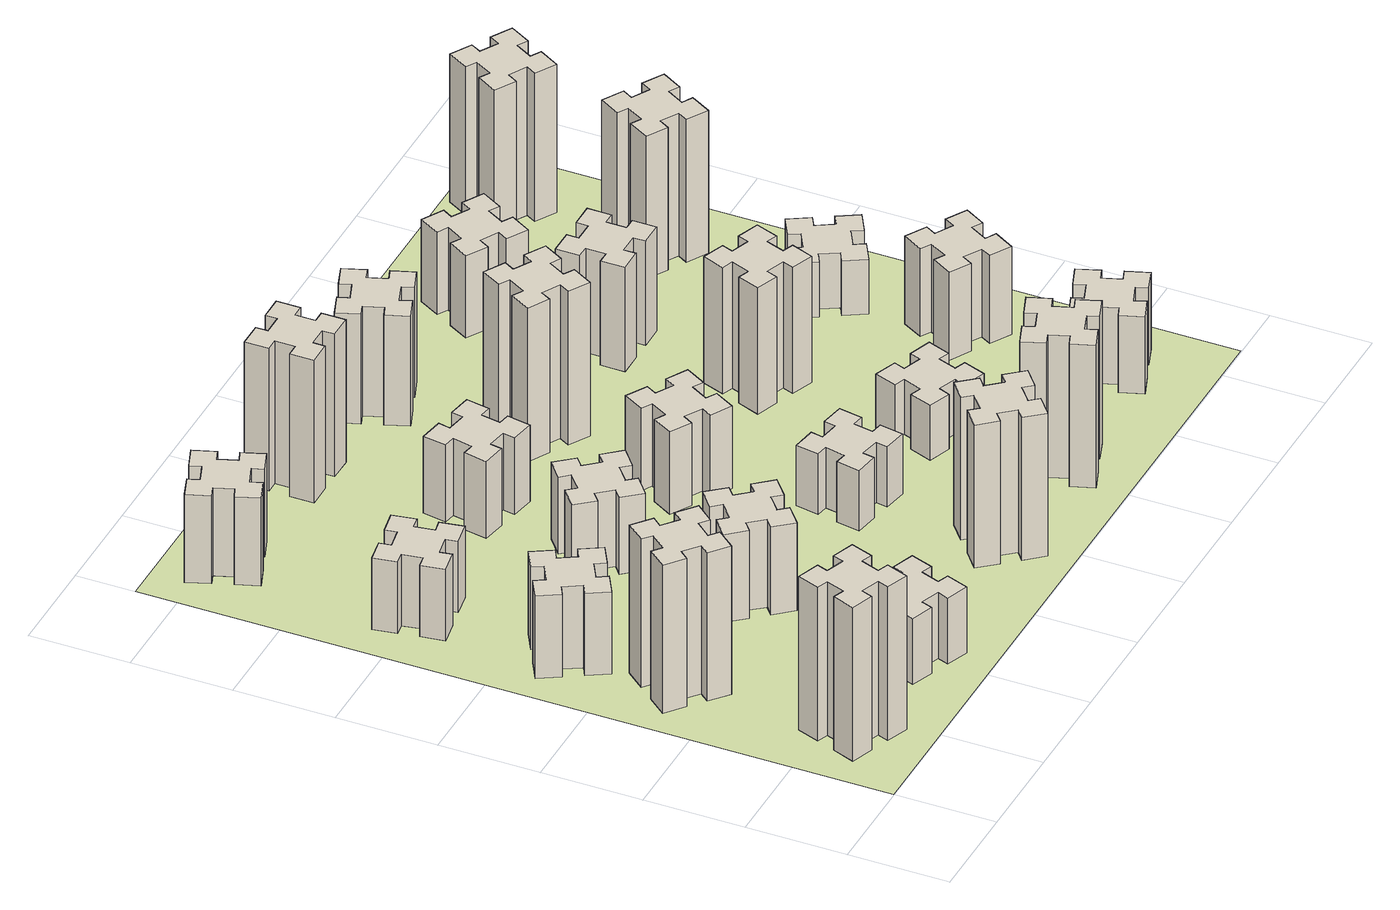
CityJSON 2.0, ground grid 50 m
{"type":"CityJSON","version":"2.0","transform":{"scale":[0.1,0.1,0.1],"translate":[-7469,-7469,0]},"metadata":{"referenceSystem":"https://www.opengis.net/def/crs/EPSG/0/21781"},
"CityObjects":{
"building1":{"type":"Building","attributes":{"class":"1000","function":"1000","usage":"1000","yearOfConstruction":2016,"roofType":"1000","measuredHeight":84,"storeysAboveGround":30,"storeysBelowGround":0},"geometry":[{"type":"Solid","lod":"1","boundaries":[[[[0,1,2,3,4,5,6,7,8,9,10,11,12,13,14,15,16,17,18,19]],[[17,16,20,21]],[[16,15,22,20]],[[15,14,23,22]],[[14,13,24,23]],[[13,12,25,24]],[[12,11,26,25]],[[11,10,27,26]],[[10,9,28,27]],[[9,8,29,28]],[[8,7,30,29]],[[7,6,31,30]],[[6,5,32,31]],[[5,4,33,32]],[[4,3,34,33]],[[3,2,35,34]],[[2,1,36,35]],[[1,0,37,36]],[[0,19,38,37]],[[19,18,39,38]],[[18,17,21,39]],[[24,25,26,27,28,29,30,31,32,33,34,35,36,37,38,39,21,20,22,23]]]]}]},
"building2":{"type":"Building","attributes":{"class":"1000","function":"1000","usage":"1000","yearOfConstruction":2016,"roofType":"1000","measuredHeight":81,"storeysAboveGround":30,"storeysBelowGround":0},"geometry":[{"type":"Solid","lod":"1","boundaries":[[[[40,41,42,43,44,45,46,47,48,49,50,51,52,53,54,55,56,57,58,59]],[[57,56,60,61]],[[56,55,62,60]],[[55,54,63,62]],[[54,53,64,63]],[[53,52,65,64]],[[52,51,66,65]],[[51,50,67,66]],[[50,49,68,67]],[[49,48,69,68]],[[48,47,70,69]],[[47,46,71,70]],[[46,45,72,71]],[[45,44,73,72]],[[44,43,74,73]],[[43,42,75,74]],[[42,41,76,75]],[[41,40,77,76]],[[40,59,78,77]],[[59,58,79,78]],[[58,57,61,79]],[[64,65,66,67,68,69,70,71,72,73,74,75,76,77,78,79,61,60,62,63]]]]}]},
"building3":{"type":"Building","attributes":{"class":"1000","function":"1000","usage":"1000","yearOfConstruction":2016,"roofType":"1000","measuredHeight":45,"storeysAboveGround":30,"storeysBelowGround":0},"geometry":[{"type":"Solid","lod":"1","boundaries":[[[[80,81,82,83,84,85,86,87,88,89,90,91,92,93,94,95,96,97,98,99]],[[97,96,100,101]],[[96,95,102,100]],[[95,94,103,102]],[[94,93,104,103]],[[93,92,105,104]],[[92,91,106,105]],[[91,90,107,106]],[[90,89,108,107]],[[89,88,109,108]],[[88,87,110,109]],[[87,86,111,110]],[[86,85,112,111]],[[85,84,113,112]],[[84,83,114,113]],[[83,82,115,114]],[[82,81,116,115]],[[81,80,117,116]],[[80,99,118,117]],[[99,98,119,118]],[[98,97,101,119]],[[104,105,106,107,108,109,110,111,112,113,114,115,116,117,118,119,101,100,102,103]]]]}]},
"building4":{"type":"Building","attributes":{"class":"1000","function":"1000","usage":"1000","yearOfConstruction":2016,"roofType":"1000","measuredHeight":39,"storeysAboveGround":30,"storeysBelowGround":0},"geometry":[{"type":"Solid","lod":"1","boundaries":[[[[120,121,122,123,124,125,126,127,128,129,130,131,132,133,134,135,136,137,138,139]],[[137,136,140,141]],[[136,135,142,140]],[[135,134,143,142]],[[134,133,144,143]],[[133,132,145,144]],[[132,131,146,145]],[[131,130,147,146]],[[130,129,148,147]],[[129,128,149,148]],[[128,127,150,149]],[[127,126,151,150]],[[126,125,152,151]],[[125,124,153,152]],[[124,123,154,153]],[[123,122,155,154]],[[122,121,156,155]],[[121,120,157,156]],[[120,139,158,157]],[[139,138,159,158]],[[138,137,141,159]],[[144,145,146,147,148,149,150,151,152,153,154,155,156,157,158,159,141,140,142,143]]]]}]},
"building5":{"type":"Building","attributes":{"class":"1000","function":"1000","usage":"1000","yearOfConstruction":2016,"roofType":"1000","measuredHeight":36,"storeysAboveGround":30,"storeysBelowGround":0},"geometry":[{"type":"Solid","lod":"1","boundaries":[[[[160,161,162,163,164,165,166,167,168,169,170,171,172,173,174,175,176,177,178,179]],[[177,176,180,181]],[[176,175,182,180]],[[175,174,183,182]],[[174,173,184,183]],[[173,172,185,184]],[[172,171,186,185]],[[171,170,187,186]],[[170,169,188,187]],[[169,168,189,188]],[[168,167,190,189]],[[167,166,191,190]],[[166,165,192,191]],[[165,164,193,192]],[[164,163,194,193]],[[163,162,195,194]],[[162,161,196,195]],[[161,160,197,196]],[[160,179,198,197]],[[179,178,199,198]],[[178,177,181,199]],[[184,185,186,187,188,189,190,191,192,193,194,195,196,197,198,199,181,180,182,183]]]]}]},
"building6":{"type":"Building","attributes":{"class":"1000","function":"1000","usage":"1000","yearOfConstruction":2016,"roofType":"1000","measuredHeight":48,"storeysAboveGround":30,"storeysBelowGround":0},"geometry":[{"type":"Solid","lod":"1","boundaries":[[[[200,201,202,203,204,205,206,207,208,209,210,211,212,213,214,215,216,217,218,219]],[[217,216,220,221]],[[216,215,222,220]],[[215,214,223,222]],[[214,213,224,223]],[[213,212,225,224]],[[212,211,226,225]],[[211,210,227,226]],[[210,209,228,227]],[[209,208,229,228]],[[208,207,230,229]],[[207,206,231,230]],[[206,205,232,231]],[[205,204,233,232]],[[204,203,234,233]],[[203,202,235,234]],[[202,201,236,235]],[[201,200,237,236]],[[200,219,238,237]],[[219,218,239,238]],[[218,217,221,239]],[[224,225,226,227,228,229,230,231,232,233,234,235,236,237,238,239,221,220,222,223]]]]}]},
"building7":{"type":"Building","attributes":{"class":"1000","function":"1000","usage":"1000","yearOfConstruction":2016,"roofType":"1000","measuredHeight":48,"storeysAboveGround":30,"storeysBelowGround":0},"geometry":[{"type":"Solid","lod":"1","boundaries":[[[[240,241,242,243,244,245,246,247,248,249,250,251,252,253,254,255,256,257,258,259]],[[257,256,260,261]],[[256,255,262,260]],[[255,254,263,262]],[[254,253,264,263]],[[253,252,265,264]],[[252,251,266,265]],[[251,250,267,266]],[[250,249,268,267]],[[249,248,269,268]],[[248,247,270,269]],[[247,246,271,270]],[[246,245,272,271]],[[245,244,273,272]],[[244,243,274,273]],[[243,242,275,274]],[[242,241,276,275]],[[241,240,277,276]],[[240,259,278,277]],[[259,258,279,278]],[[258,257,261,279]],[[264,265,266,267,268,269,270,271,272,273,274,275,276,277,278,279,261,260,262,263]]]]}]},
"building8":{"type":"Building","attributes":{"class":"1000","function":"1000","usage":"1000","yearOfConstruction":2016,"roofType":"1000","measuredHeight":42,"storeysAboveGround":30,"storeysBelowGround":0},"geometry":[{"type":"Solid","lod":"1","boundaries":[[[[280,281,282,283,284,285,286,287,288,289,290,291,292,293,294,295,296,297,298,299]],[[297,296,300,301]],[[296,295,302,300]],[[295,294,303,302]],[[294,293,304,303]],[[293,292,305,304]],[[292,291,306,305]],[[291,290,307,306]],[[290,289,308,307]],[[289,288,309,308]],[[288,287,310,309]],[[287,286,311,310]],[[286,285,312,311]],[[285,284,313,312]],[[284,283,314,313]],[[283,282,315,314]],[[282,281,316,315]],[[281,280,317,316]],[[280,299,318,317]],[[299,298,319,318]],[[298,297,301,319]],[[304,305,306,307,308,309,310,311,312,313,314,315,316,317,318,319,301,300,302,303]]]]}]},
"building9":{"type":"Building","attributes":{"class":"1000","function":"1000","usage":"1000","yearOfConstruction":2016,"roofType":"1000","measuredHeight":42,"storeysAboveGround":30,"storeysBelowGround":0},"geometry":[{"type":"Solid","lod":"1","boundaries":[[[[320,321,322,323,324,325,326,327,328,329,330,331,332,333,334,335,336,337,338,339]],[[337,336,340,341]],[[336,335,342,340]],[[335,334,343,342]],[[334,333,344,343]],[[333,332,345,344]],[[332,331,346,345]],[[331,330,347,346]],[[330,329,348,347]],[[329,328,349,348]],[[328,327,350,349]],[[327,326,351,350]],[[326,325,352,351]],[[325,324,353,352]],[[324,323,354,353]],[[323,322,355,354]],[[322,321,356,355]],[[321,320,357,356]],[[320,339,358,357]],[[339,338,359,358]],[[338,337,341,359]],[[344,345,346,347,348,349,350,351,352,353,354,355,356,357,358,359,341,340,342,343]]]]}]},
"building10":{"type":"Building","attributes":{"class":"1000","function":"1000","usage":"1000","yearOfConstruction":2016,"roofType":"1000","measuredHeight":78,"storeysAboveGround":30,"storeysBelowGround":0},"geometry":[{"type":"Solid","lod":"1","boundaries":[[[[360,361,362,363,364,365,366,367,368,369,370,371,372,373,374,375,376,377,378,379]],[[377,376,380,381]],[[376,375,382,380]],[[375,374,383,382]],[[374,373,384,383]],[[373,372,385,384]],[[372,371,386,385]],[[371,370,387,386]],[[370,369,388,387]],[[369,368,389,388]],[[368,367,390,389]],[[367,366,391,390]],[[366,365,392,391]],[[365,364,393,392]],[[364,363,394,393]],[[363,362,395,394]],[[362,361,396,395]],[[361,360,397,396]],[[360,379,398,397]],[[379,378,399,398]],[[378,377,381,399]],[[384,385,386,387,388,389,390,391,392,393,394,395,396,397,398,399,381,380,382,383]]]]}]},
"building11":{"type":"Building","attributes":{"class":"1000","function":"1000","usage":"1000","yearOfConstruction":2016,"roofType":"1000","measuredHeight":78,"storeysAboveGround":30,"storeysBelowGround":0},"geometry":[{"type":"Solid","lod":"1","boundaries":[[[[400,401,402,403,404,405,406,407,408,409,410,411,412,413,414,415,416,417,418,419]],[[417,416,420,421]],[[416,415,422,420]],[[415,414,423,422]],[[414,413,424,423]],[[413,412,425,424]],[[412,411,426,425]],[[411,410,427,426]],[[410,409,428,427]],[[409,408,429,428]],[[408,407,430,429]],[[407,406,431,430]],[[406,405,432,431]],[[405,404,433,432]],[[404,403,434,433]],[[403,402,435,434]],[[402,401,436,435]],[[401,400,437,436]],[[400,419,438,437]],[[419,418,439,438]],[[418,417,421,439]],[[424,425,426,427,428,429,430,431,432,433,434,435,436,437,438,439,421,420,422,423]]]]}]},
"building12":{"type":"Building","attributes":{"class":"1000","function":"1000","usage":"1000","yearOfConstruction":2016,"roofType":"1000","measuredHeight":33,"storeysAboveGround":30,"storeysBelowGround":0},"geometry":[{"type":"Solid","lod":"1","boundaries":[[[[440,441,442,443,444,445,446,447,448,449,450,451,452,453,454,455,456,457,458,459]],[[457,456,460,461]],[[456,455,462,460]],[[455,454,463,462]],[[454,453,464,463]],[[453,452,465,464]],[[452,451,466,465]],[[451,450,467,466]],[[450,449,468,467]],[[449,448,469,468]],[[448,447,470,469]],[[447,446,471,470]],[[446,445,472,471]],[[445,444,473,472]],[[444,443,474,473]],[[443,442,475,474]],[[442,441,476,475]],[[441,440,477,476]],[[440,459,478,477]],[[459,458,479,478]],[[458,457,461,479]],[[464,465,466,467,468,469,470,471,472,473,474,475,476,477,478,479,461,460,462,463]]]]}]},
"building13":{"type":"Building","attributes":{"class":"1000","function":"1000","usage":"1000","yearOfConstruction":2016,"roofType":"1000","measuredHeight":45,"storeysAboveGround":30,"storeysBelowGround":0},"geometry":[{"type":"Solid","lod":"1","boundaries":[[[[480,481,482,483,484,485,486,487,488,489,490,491,492,493,494,495,496,497,498,499]],[[497,496,500,501]],[[496,495,502,500]],[[495,494,503,502]],[[494,493,504,503]],[[493,492,505,504]],[[492,491,506,505]],[[491,490,507,506]],[[490,489,508,507]],[[489,488,509,508]],[[488,487,510,509]],[[487,486,511,510]],[[486,485,512,511]],[[485,484,513,512]],[[484,483,514,513]],[[483,482,515,514]],[[482,481,516,515]],[[481,480,517,516]],[[480,499,518,517]],[[499,498,519,518]],[[498,497,501,519]],[[504,505,506,507,508,509,510,511,512,513,514,515,516,517,518,519,501,500,502,503]]]]}]},
"building14":{"type":"Building","attributes":{"class":"1000","function":"1000","usage":"1000","yearOfConstruction":2016,"roofType":"1000","measuredHeight":84,"storeysAboveGround":30,"storeysBelowGround":0},"geometry":[{"type":"Solid","lod":"1","boundaries":[[[[520,521,522,523,524,525,526,527,528,529,530,531,532,533,534,535,536,537,538,539]],[[537,536,540,541]],[[536,535,542,540]],[[535,534,543,542]],[[534,533,544,543]],[[533,532,545,544]],[[532,531,546,545]],[[531,530,547,546]],[[530,529,548,547]],[[529,528,549,548]],[[528,527,550,549]],[[527,526,551,550]],[[526,525,552,551]],[[525,524,553,552]],[[524,523,554,553]],[[523,522,555,554]],[[522,521,556,555]],[[521,520,557,556]],[[520,539,558,557]],[[539,538,559,558]],[[538,537,541,559]],[[544,545,546,547,548,549,550,551,552,553,554,555,556,557,558,559,541,540,542,543]]]]}]},
"building15":{"type":"Building","attributes":{"class":"1000","function":"1000","usage":"1000","yearOfConstruction":2016,"roofType":"1000","measuredHeight":78,"storeysAboveGround":30,"storeysBelowGround":0},"geometry":[{"type":"Solid","lod":"1","boundaries":[[[[560,561,562,563,564,565,566,567,568,569,570,571,572,573,574,575,576,577,578,579]],[[577,576,580,581]],[[576,575,582,580]],[[575,574,583,582]],[[574,573,584,583]],[[573,572,585,584]],[[572,571,586,585]],[[571,570,587,586]],[[570,569,588,587]],[[569,568,589,588]],[[568,567,590,589]],[[567,566,591,590]],[[566,565,592,591]],[[565,564,593,592]],[[564,563,594,593]],[[563,562,595,594]],[[562,561,596,595]],[[561,560,597,596]],[[560,579,598,597]],[[579,578,599,598]],[[578,577,581,599]],[[584,585,586,587,588,589,590,591,592,593,594,595,596,597,598,599,581,580,582,583]]]]}]},
"building16":{"type":"Building","attributes":{"class":"1000","function":"1000","usage":"1000","yearOfConstruction":2016,"roofType":"1000","measuredHeight":60,"storeysAboveGround":30,"storeysBelowGround":0},"geometry":[{"type":"Solid","lod":"1","boundaries":[[[[600,601,602,603,604,605,606,607,608,609,610,611,612,613,614,615,616,617,618,619]],[[617,616,620,621]],[[616,615,622,620]],[[615,614,623,622]],[[614,613,624,623]],[[613,612,625,624]],[[612,611,626,625]],[[611,610,627,626]],[[610,609,628,627]],[[609,608,629,628]],[[608,607,630,629]],[[607,606,631,630]],[[606,605,632,631]],[[605,604,633,632]],[[604,603,634,633]],[[603,602,635,634]],[[602,601,636,635]],[[601,600,637,636]],[[600,619,638,637]],[[619,618,639,638]],[[618,617,621,639]],[[624,625,626,627,628,629,630,631,632,633,634,635,636,637,638,639,621,620,622,623]]]]}]},
"building17":{"type":"Building","attributes":{"class":"1000","function":"1000","usage":"1000","yearOfConstruction":2016,"roofType":"1000","measuredHeight":30,"storeysAboveGround":30,"storeysBelowGround":0},"geometry":[{"type":"Solid","lod":"1","boundaries":[[[[640,641,642,643,644,645,646,647,648,649,650,651,652,653,654,655,656,657,658,659]],[[657,656,660,661]],[[656,655,662,660]],[[655,654,663,662]],[[654,653,664,663]],[[653,652,665,664]],[[652,651,666,665]],[[651,650,667,666]],[[650,649,668,667]],[[649,648,669,668]],[[648,647,670,669]],[[647,646,671,670]],[[646,645,672,671]],[[645,644,673,672]],[[644,643,674,673]],[[643,642,675,674]],[[642,641,676,675]],[[641,640,677,676]],[[640,659,678,677]],[[659,658,679,678]],[[658,657,661,679]],[[664,665,666,667,668,669,670,671,672,673,674,675,676,677,678,679,661,660,662,663]]]]}]},
"building18":{"type":"Building","attributes":{"class":"1000","function":"1000","usage":"1000","yearOfConstruction":2016,"roofType":"1000","measuredHeight":69,"storeysAboveGround":30,"storeysBelowGround":0},"geometry":[{"type":"Solid","lod":"1","boundaries":[[[[680,681,682,683,684,685,686,687,688,689,690,691,692,693,694,695,696,697,698,699]],[[697,696,700,701]],[[696,695,702,700]],[[695,694,703,702]],[[694,693,704,703]],[[693,692,705,704]],[[692,691,706,705]],[[691,690,707,706]],[[690,689,708,707]],[[689,688,709,708]],[[688,687,710,709]],[[687,686,711,710]],[[686,685,712,711]],[[685,684,713,712]],[[684,683,714,713]],[[683,682,715,714]],[[682,681,716,715]],[[681,680,717,716]],[[680,699,718,717]],[[699,698,719,718]],[[698,697,701,719]],[[704,705,706,707,708,709,710,711,712,713,714,715,716,717,718,719,701,700,702,703]]]]}]},
"building19":{"type":"Building","attributes":{"class":"1000","function":"1000","usage":"1000","yearOfConstruction":2016,"roofType":"1000","measuredHeight":57,"storeysAboveGround":30,"storeysBelowGround":0},"geometry":[{"type":"Solid","lod":"1","boundaries":[[[[720,721,722,723,724,725,726,727,728,729,730,731,732,733,734,735,736,737,738,739]],[[737,736,740,741]],[[736,735,742,740]],[[735,734,743,742]],[[734,733,744,743]],[[733,732,745,744]],[[732,731,746,745]],[[731,730,747,746]],[[730,729,748,747]],[[729,728,749,748]],[[728,727,750,749]],[[727,726,751,750]],[[726,725,752,751]],[[725,724,753,752]],[[724,723,754,753]],[[723,722,755,754]],[[722,721,756,755]],[[721,720,757,756]],[[720,739,758,757]],[[739,738,759,758]],[[738,737,741,759]],[[744,745,746,747,748,749,750,751,752,753,754,755,756,757,758,759,741,740,742,743]]]]}]},
"building20":{"type":"Building","attributes":{"class":"1000","function":"1000","usage":"1000","yearOfConstruction":2016,"roofType":"1000","measuredHeight":42,"storeysAboveGround":30,"storeysBelowGround":0},"geometry":[{"type":"Solid","lod":"1","boundaries":[[[[760,761,762,763,764,765,766,767,768,769,770,771,772,773,774,775,776,777,778,779]],[[777,776,780,781]],[[776,775,782,780]],[[775,774,783,782]],[[774,773,784,783]],[[773,772,785,784]],[[772,771,786,785]],[[771,770,787,786]],[[770,769,788,787]],[[769,768,789,788]],[[768,767,790,789]],[[767,766,791,790]],[[766,765,792,791]],[[765,764,793,792]],[[764,763,794,793]],[[763,762,795,794]],[[762,761,796,795]],[[761,760,797,796]],[[760,779,798,797]],[[779,778,799,798]],[[778,777,781,799]],[[784,785,786,787,788,789,790,791,792,793,794,795,796,797,798,799,781,780,782,783]]]]}]},
"building21":{"type":"Building","attributes":{"class":"1000","function":"1000","usage":"1000","yearOfConstruction":2016,"roofType":"1000","measuredHeight":45,"storeysAboveGround":30,"storeysBelowGround":0},"geometry":[{"type":"Solid","lod":"1","boundaries":[[[[800,801,802,803,804,805,806,807,808,809,810,811,812,813,814,815,816,817,818,819]],[[817,816,820,821]],[[816,815,822,820]],[[815,814,823,822]],[[814,813,824,823]],[[813,812,825,824]],[[812,811,826,825]],[[811,810,827,826]],[[810,809,828,827]],[[809,808,829,828]],[[808,807,830,829]],[[807,806,831,830]],[[806,805,832,831]],[[805,804,833,832]],[[804,803,834,833]],[[803,802,835,834]],[[802,801,836,835]],[[801,800,837,836]],[[800,819,838,837]],[[819,818,839,838]],[[818,817,821,839]],[[824,825,826,827,828,829,830,831,832,833,834,835,836,837,838,839,821,820,822,823]]]]}]},
"building22":{"type":"Building","attributes":{"class":"1000","function":"1000","usage":"1000","yearOfConstruction":2016,"roofType":"1000","measuredHeight":48,"storeysAboveGround":30,"storeysBelowGround":0},"geometry":[{"type":"Solid","lod":"1","boundaries":[[[[840,841,842,843,844,845,846,847,848,849,850,851,852,853,854,855,856,857,858,859]],[[857,856,860,861]],[[856,855,862,860]],[[855,854,863,862]],[[854,853,864,863]],[[853,852,865,864]],[[852,851,866,865]],[[851,850,867,866]],[[850,849,868,867]],[[849,848,869,868]],[[848,847,870,869]],[[847,846,871,870]],[[846,845,872,871]],[[845,844,873,872]],[[844,843,874,873]],[[843,842,875,874]],[[842,841,876,875]],[[841,840,877,876]],[[840,859,878,877]],[[859,858,879,878]],[[858,857,861,879]],[[864,865,866,867,868,869,870,871,872,873,874,875,876,877,878,879,861,860,862,863]]]]}]},
"building23":{"type":"Building","attributes":{"class":"1000","function":"1000","usage":"1000","yearOfConstruction":2016,"roofType":"1000","measuredHeight":30,"storeysAboveGround":30,"storeysBelowGround":0},"geometry":[{"type":"Solid","lod":"1","boundaries":[[[[880,881,882,883,884,885,886,887,888,889,890,891,892,893,894,895,896,897,898,899]],[[897,896,900,901]],[[896,895,902,900]],[[895,894,903,902]],[[894,893,904,903]],[[893,892,905,904]],[[892,891,906,905]],[[891,890,907,906]],[[890,889,908,907]],[[889,888,909,908]],[[888,887,910,909]],[[887,886,911,910]],[[886,885,912,911]],[[885,884,913,912]],[[884,883,914,913]],[[883,882,915,914]],[[882,881,916,915]],[[881,880,917,916]],[[880,899,918,917]],[[899,898,919,918]],[[898,897,901,919]],[[904,905,906,907,908,909,910,911,912,913,914,915,916,917,918,919,901,900,902,903]]]]}]},
"building24":{"type":"Building","attributes":{"class":"1000","function":"1000","usage":"1000","yearOfConstruction":2016,"roofType":"1000","measuredHeight":78,"storeysAboveGround":30,"storeysBelowGround":0},"geometry":[{"type":"Solid","lod":"1","boundaries":[[[[920,921,922,923,924,925,926,927,928,929,930,931,932,933,934,935,936,937,938,939]],[[937,936,940,941]],[[936,935,942,940]],[[935,934,943,942]],[[934,933,944,943]],[[933,932,945,944]],[[932,931,946,945]],[[931,930,947,946]],[[930,929,948,947]],[[929,928,949,948]],[[928,927,950,949]],[[927,926,951,950]],[[926,925,952,951]],[[925,924,953,952]],[[924,923,954,953]],[[923,922,955,954]],[[922,921,956,955]],[[921,920,957,956]],[[920,939,958,957]],[[939,938,959,958]],[[938,937,941,959]],[[944,945,946,947,948,949,950,951,952,953,954,955,956,957,958,959,941,940,942,943]]]]}]},
"building25":{"type":"Building","attributes":{"class":"1000","function":"1000","usage":"1000","yearOfConstruction":2016,"roofType":"1000","measuredHeight":81,"storeysAboveGround":30,"storeysBelowGround":0},"geometry":[{"type":"Solid","lod":"1","boundaries":[[[[960,961,962,963,964,965,966,967,968,969,970,971,972,973,974,975,976,977,978,979]],[[977,976,980,981]],[[976,975,982,980]],[[975,974,983,982]],[[974,973,984,983]],[[973,972,985,984]],[[972,971,986,985]],[[971,970,987,986]],[[970,969,988,987]],[[969,968,989,988]],[[968,967,990,989]],[[967,966,991,990]],[[966,965,992,991]],[[965,964,993,992]],[[964,963,994,993]],[[963,962,995,994]],[[962,961,996,995]],[[961,960,997,996]],[[960,979,998,997]],[[979,978,999,998]],[[978,977,981,999]],[[984,985,986,987,988,989,990,991,992,993,994,995,996,997,998,999,981,980,982,983]]]]}]},
"landuse1":{"type":"LandUse","attributes":{"name":"plot1","function":"1010"},"geometry":[{"type":"MultiSurface","lod":"1","boundaries":[[[1000,1001,1002,1003]]]}]}
},
"vertices":[
[291,289,0],[385,255,0],[364,199,0],[477,157,0],[518,270,0],[462,291,0],[496,385,0],[552,364,0],[593,477,0],[480,518,0],[460,462,0],[366,496,0],[387,552,0],[274,593,0],[233,480,0],[289,460,0],[255,366,0],[199,387,0],[157,274,0],[270,233,0],[255,366,840],[199,387,840],[289,460,840],[233,480,840],[274,593,840],[387,552,840],[366,496,840],[460,462,840],[480,518,840],[593,477,840],[552,364,840],[496,385,840],[462,291,840],[518,270,840],[477,157,840],[364,199,840],[385,255,840],[291,289,840],[270,233,840],[157,274,840],
[266,1163,0],[343,1099,0],[304,1053,0],[396,976,0],[473,1068,0],[427,1106,0],[492,1183,0],[538,1144,0],[615,1236,0],[523,1313,0],[484,1267,0],[408,1332,0],[446,1378,0],[354,1455,0],[277,1363,0],[323,1324,0],[259,1248,0],[213,1286,0],[136,1194,0],[228,1117,0],[259,1248,810],[213,1286,810],[323,1324,810],[277,1363,810],[354,1455,810],[446,1378,810],[408,1332,810],[484,1267,810],[523,1313,810],[615,1236,810],[538,1144,810],[492,1183,810],[427,1106,810],[473,1068,810],[396,976,810],[304,1053,810],[343,1099,810],[266,1163,810],[228,1117,810],[136,1194,810],
[364,1876,0],[277,1826,0],[247,1878,0],[143,1818,0],[203,1714,0],[255,1744,0],[305,1657,0],[253,1627,0],[313,1523,0],[417,1583,0],[387,1635,0],[474,1685,0],[504,1633,0],[608,1693,0],[548,1797,0],[496,1767,0],[446,1854,0],[498,1884,0],[438,1988,0],[334,1928,0],[446,1854,450],[498,1884,450],[496,1767,450],[548,1797,450],[608,1693,450],[504,1633,450],[474,1685,450],[387,1635,450],[417,1583,450],[313,1523,450],[253,1627,450],[305,1657,450],[255,1744,450],[203,1714,450],[143,1818,450],[247,1878,450],[277,1826,450],[364,1876,450],[334,1928,450],[438,1988,450],
[345,2378,0],[444,2396,0],[454,2337,0],[572,2357,0],[551,2476,0],[492,2465,0],[475,2564,0],[534,2574,0],[513,2692,0],[395,2671,0],[405,2612,0],[307,2595,0],[297,2654,0],[178,2633,0],[199,2515,0],[258,2525,0],[276,2427,0],[217,2417,0],[237,2298,0],[356,2319,0],[276,2427,390],[217,2417,390],[258,2525,390],[199,2515,390],[178,2633,390],[297,2654,390],[307,2595,390],[405,2612,390],[395,2671,390],[513,2692,390],[534,2574,390],[475,2564,390],[492,2465,390],[551,2476,390],[572,2357,390],[454,2337,390],[444,2396,390],[345,2378,390],[356,2319,390],[237,2298,390],
[931,289,0],[1025,255,0],[1004,199,0],[1117,157,0],[1158,270,0],[1102,291,0],[1136,385,0],[1192,364,0],[1233,477,0],[1120,518,0],[1100,462,0],[1006,496,0],[1027,552,0],[914,593,0],[873,480,0],[929,460,0],[895,366,0],[839,387,0],[797,274,0],[910,233,0],[895,366,360],[839,387,360],[929,460,360],[873,480,360],[914,593,360],[1027,552,360],[1006,496,360],[1100,462,360],[1120,518,360],[1233,477,360],[1192,364,360],[1136,385,360],[1102,291,360],[1158,270,360],[1117,157,360],[1004,199,360],[1025,255,360],[931,289,360],[910,233,360],[797,274,360],
[255,3445,0],[289,3351,0],[233,3330,0],[274,3217,0],[387,3259,0],[366,3315,0],[460,3349,0],[480,3293,0],[593,3334,0],[552,3447,0],[496,3426,0],[462,3520,0],[518,3540,0],[477,3653,0],[364,3612,0],[385,3556,0],[291,3522,0],[270,3578,0],[157,3537,0],[199,3424,0],[291,3522,480],[270,3578,480],[385,3556,480],[364,3612,480],[477,3653,480],[518,3540,480],[462,3520,480],[496,3426,480],[552,3447,480],[593,3334,480],[480,3293,480],[460,3349,480],[366,3315,480],[387,3259,480],[274,3217,480],[233,3330,480],[289,3351,480],[255,3445,480],[199,3424,480],[157,3537,480],
[1083,1332,0],[1006,1267,0],[968,1313,0],[876,1236,0],[953,1144,0],[999,1183,0],[1063,1106,0],[1017,1068,0],[1094,976,0],[1186,1053,0],[1148,1099,0],[1224,1163,0],[1263,1117,0],[1355,1194,0],[1278,1286,0],[1232,1248,0],[1167,1324,0],[1213,1363,0],[1136,1455,0],[1044,1378,0],[1167,1324,480],[1213,1363,480],[1232,1248,480],[1278,1286,480],[1355,1194,480],[1263,1117,480],[1224,1163,480],[1148,1099,480],[1186,1053,480],[1094,976,480],[1017,1068,480],[1063,1106,480],[999,1183,480],[953,1144,480],[876,1236,480],[968,1313,480],[1006,1267,480],[1083,1332,480],[1044,1378,480],[1136,1455,480],
[999,1923,0],[1063,1846,0],[1017,1808,0],[1094,1716,0],[1186,1793,0],[1148,1839,0],[1224,1903,0],[1263,1857,0],[1355,1934,0],[1278,2026,0],[1232,1988,0],[1167,2064,0],[1213,2103,0],[1136,2195,0],[1044,2118,0],[1083,2072,0],[1006,2007,0],[968,2053,0],[876,1976,0],[953,1884,0],[1006,2007,420],[968,2053,420],[1083,2072,420],[1044,2118,420],[1136,2195,420],[1213,2103,420],[1167,2064,420],[1232,1988,420],[1278,2026,420],[1355,1934,420],[1263,1857,420],[1224,1903,420],[1148,1839,420],[1186,1793,420],[1094,1716,420],[1017,1808,420],[1063,1846,420],[999,1923,420],[953,1884,420],[876,1976,420],
[1315,2527,0],[1332,2625,0],[1391,2615,0],[1412,2733,0],[1294,2754,0],[1284,2695,0],[1185,2712,0],[1196,2771,0],[1077,2792,0],[1057,2674,0],[1116,2664,0],[1098,2565,0],[1039,2576,0],[1018,2457,0],[1137,2437,0],[1147,2496,0],[1245,2478,0],[1235,2419,0],[1353,2398,0],[1374,2517,0],[1245,2478,420],[1235,2419,420],[1147,2496,420],[1137,2437,420],[1018,2457,420],[1039,2576,420],[1098,2565,420],[1116,2664,420],[1057,2674,420],[1077,2792,420],[1196,2771,420],[1185,2712,420],[1284,2695,420],[1294,2754,420],[1412,2733,420],[1391,2615,420],[1332,2625,420],[1315,2527,420],[1374,2517,420],[1353,2398,420],
[1988,259,0],[2064,323,0],[2103,277,0],[2195,354,0],[2118,446,0],[2072,408,0],[2007,484,0],[2053,523,0],[1976,615,0],[1884,538,0],[1923,492,0],[1846,427,0],[1808,473,0],[1716,396,0],[1793,304,0],[1839,343,0],[1903,266,0],[1857,228,0],[1934,136,0],[2026,213,0],[1903,266,780],[1857,228,780],[1839,343,780],[1793,304,780],[1716,396,780],[1808,473,780],[1846,427,780],[1923,492,780],[1884,538,780],[1976,615,780],[2053,523,780],[2007,484,780],[2072,408,780],[2118,446,780],[2195,354,780],[2103,277,780],[2064,323,780],[1988,259,780],[2026,213,780],[1934,136,780],
[1005,3485,0],[1005,3385,0],[945,3385,0],[945,3265,0],[1065,3265,0],[1065,3325,0],[1165,3325,0],[1165,3265,0],[1285,3265,0],[1285,3385,0],[1225,3385,0],[1225,3485,0],[1285,3485,0],[1285,3605,0],[1165,3605,0],[1165,3545,0],[1065,3545,0],[1065,3605,0],[945,3605,0],[945,3485,0],[1065,3545,780],[1065,3605,780],[1165,3545,780],[1165,3605,780],[1285,3605,780],[1285,3485,780],[1225,3485,780],[1225,3385,780],[1285,3385,780],[1285,3265,780],[1165,3265,780],[1165,3325,780],[1065,3325,780],[1065,3265,780],[945,3265,780],[945,3385,780],[1005,3385,780],[1005,3485,780],[945,3485,780],[945,3605,780],
[1887,1016,0],[1985,998,0],[1975,939,0],[2093,918,0],[2114,1037,0],[2055,1047,0],[2072,1145,0],[2131,1135,0],[2152,1253,0],[2034,1274,0],[2024,1215,0],[1925,1232,0],[1936,1291,0],[1817,1312,0],[1797,1194,0],[1856,1184,0],[1838,1085,0],[1779,1096,0],[1758,977,0],[1877,957,0],[1838,1085,330],[1779,1096,330],[1856,1184,330],[1797,1194,330],[1817,1312,330],[1936,1291,330],[1925,1232,330],[2024,1215,330],[2034,1274,330],[2152,1253,330],[2131,1135,330],[2072,1145,330],[2055,1047,330],[2114,1037,330],[2093,918,330],[1975,939,330],[1985,998,330],[1887,1016,330],[1877,957,330],[1758,977,330],
[1854,1926,0],[1767,1976,0],[1797,2028,0],[1693,2088,0],[1633,1984,0],[1685,1954,0],[1635,1867,0],[1583,1897,0],[1523,1793,0],[1627,1733,0],[1657,1785,0],[1744,1735,0],[1714,1683,0],[1818,1623,0],[1878,1727,0],[1826,1757,0],[1876,1844,0],[1928,1814,0],[1988,1918,0],[1884,1978,0],[1876,1844,450],[1928,1814,450],[1826,1757,450],[1878,1727,450],[1818,1623,450],[1714,1683,450],[1744,1735,450],[1657,1785,450],[1627,1733,450],[1523,1793,450],[1583,1897,450],[1635,1867,450],[1685,1954,450],[1633,1984,450],[1693,2088,450],[1797,2028,450],[1767,1976,450],[1854,1926,450],[1884,1978,450],[1988,1918,450],
[1785,2694,0],[1735,2607,0],[1683,2637,0],[1623,2533,0],[1727,2473,0],[1757,2525,0],[1844,2475,0],[1814,2423,0],[1918,2363,0],[1978,2467,0],[1926,2497,0],[1976,2584,0],[2028,2554,0],[2088,2658,0],[1984,2718,0],[1954,2666,0],[1867,2716,0],[1897,2768,0],[1793,2828,0],[1733,2724,0],[1867,2716,840],[1897,2768,840],[1954,2666,840],[1984,2718,840],[2088,2658,840],[2028,2554,840],[1976,2584,840],[1926,2497,840],[1978,2467,840],[1918,2363,840],[1814,2423,840],[1844,2475,840],[1757,2525,840],[1727,2473,840],[1623,2533,840],[1683,2637,840],[1735,2607,840],[1785,2694,840],[1733,2724,840],[1793,2828,840],
[2605,496,0],[2511,462,0],[2490,518,0],[2377,477,0],[2419,364,0],[2475,385,0],[2509,291,0],[2453,270,0],[2494,157,0],[2607,199,0],[2586,255,0],[2680,289,0],[2700,233,0],[2813,274,0],[2772,387,0],[2716,366,0],[2682,460,0],[2738,480,0],[2697,593,0],[2584,552,0],[2682,460,780],[2738,480,780],[2716,366,780],[2772,387,780],[2813,274,780],[2700,233,780],[2680,289,780],[2586,255,780],[2607,199,780],[2494,157,780],[2453,270,780],[2509,291,780],[2475,385,780],[2419,364,780],[2377,477,780],[2490,518,780],[2511,462,780],[2605,496,780],[2584,552,780],[2697,593,780],
[1635,3345,0],[1669,3251,0],[1613,3230,0],[1654,3117,0],[1767,3159,0],[1746,3215,0],[1840,3249,0],[1860,3193,0],[1973,3234,0],[1932,3347,0],[1876,3326,0],[1842,3420,0],[1898,3440,0],[1857,3553,0],[1744,3512,0],[1765,3456,0],[1671,3422,0],[1650,3478,0],[1537,3437,0],[1579,3324,0],[1671,3422,600],[1650,3478,600],[1765,3456,600],[1744,3512,600],[1857,3553,600],[1898,3440,600],[1842,3420,600],[1876,3326,600],[1932,3347,600],[1973,3234,600],[1860,3193,600],[1840,3249,600],[1746,3215,600],[1767,3159,600],[1654,3117,600],[1613,3230,600],[1669,3251,600],[1635,3345,600],[1579,3324,600],[1537,3437,600],
[2511,929,0],[2605,895,0],[2584,839,0],[2697,797,0],[2738,910,0],[2682,931,0],[2716,1025,0],[2772,1004,0],[2813,1117,0],[2700,1158,0],[2680,1102,0],[2586,1136,0],[2607,1192,0],[2494,1233,0],[2453,1120,0],[2509,1100,0],[2475,1006,0],[2419,1027,0],[2377,914,0],[2490,873,0],[2475,1006,300],[2419,1027,300],[2509,1100,300],[2453,1120,300],[2494,1233,300],[2607,1192,300],[2586,1136,300],[2680,1102,300],[2700,1158,300],[2813,1117,300],[2772,1004,300],[2716,1025,300],[2682,931,300],[2738,910,300],[2697,797,300],[2584,839,300],[2605,895,300],[2511,929,300],[2490,873,300],[2377,914,300],
[2680,1942,0],[2586,1976,0],[2607,2032,0],[2494,2073,0],[2453,1960,0],[2509,1940,0],[2475,1846,0],[2419,1867,0],[2377,1754,0],[2490,1713,0],[2511,1769,0],[2605,1735,0],[2584,1679,0],[2697,1637,0],[2738,1750,0],[2682,1771,0],[2716,1865,0],[2772,1844,0],[2813,1957,0],[2700,1998,0],[2716,1865,690],[2772,1844,690],[2682,1771,690],[2738,1750,690],[2697,1637,690],[2584,1679,690],[2605,1735,690],[2511,1769,690],[2490,1713,690],[2377,1754,690],[2419,1867,690],[2475,1846,690],[2509,1940,690],[2453,1960,690],[2494,2073,690],[2607,2032,690],[2586,1976,690],[2680,1942,690],[2700,1998,690],[2813,1957,690],
[2705,2545,0],[2705,2645,0],[2765,2645,0],[2765,2765,0],[2645,2765,0],[2645,2705,0],[2545,2705,0],[2545,2765,0],[2425,2765,0],[2425,2645,0],[2485,2645,0],[2485,2545,0],[2425,2545,0],[2425,2425,0],[2545,2425,0],[2545,2485,0],[2645,2485,0],[2645,2425,0],[2765,2425,0],[2765,2545,0],[2645,2485,570],[2645,2425,570],[2545,2485,570],[2545,2425,570],[2425,2425,570],[2425,2545,570],[2485,2545,570],[2485,2645,570],[2425,2645,570],[2425,2765,570],[2545,2765,570],[2545,2705,570],[2645,2705,570],[2645,2765,570],[2765,2765,570],[2765,2645,570],[2705,2645,570],[2705,2545,570],[2765,2545,570],[2765,2425,570],
[3345,596,0],[3251,562,0],[3230,618,0],[3117,577,0],[3159,464,0],[3215,485,0],[3249,391,0],[3193,370,0],[3234,257,0],[3347,299,0],[3326,355,0],[3420,389,0],[3440,333,0],[3553,374,0],[3512,487,0],[3456,466,0],[3422,560,0],[3478,580,0],[3437,693,0],[3324,652,0],[3422,560,420],[3478,580,420],[3456,466,420],[3512,487,420],[3553,374,420],[3440,333,420],[3420,389,420],[3326,355,420],[3347,299,420],[3234,257,420],[3193,370,420],[3249,391,420],[3215,485,420],[3159,464,420],[3117,577,420],[3230,618,420],[3251,562,420],[3345,596,420],[3324,652,420],[3437,693,420],
[2497,3165,0],[2584,3115,0],[2554,3063,0],[2658,3003,0],[2718,3107,0],[2666,3137,0],[2716,3224,0],[2768,3194,0],[2828,3298,0],[2724,3358,0],[2694,3306,0],[2607,3356,0],[2637,3408,0],[2533,3468,0],[2473,3364,0],[2525,3334,0],[2475,3247,0],[2423,3277,0],[2363,3173,0],[2467,3113,0],[2475,3247,450],[2423,3277,450],[2525,3334,450],[2473,3364,450],[2533,3468,450],[2637,3408,450],[2607,3356,450],[2694,3306,450],[2724,3358,450],[2828,3298,450],[2768,3194,450],[2716,3224,450],[2666,3137,450],[2718,3107,450],[2658,3003,450],[2554,3063,450],[2584,3115,450],[2497,3165,450],[2467,3113,450],[2363,3173,450],
[3434,1286,0],[3347,1336,0],[3377,1388,0],[3273,1448,0],[3213,1344,0],[3265,1314,0],[3215,1227,0],[3163,1257,0],[3103,1153,0],[3207,1093,0],[3237,1145,0],[3324,1095,0],[3294,1043,0],[3398,983,0],[3458,1087,0],[3406,1117,0],[3456,1204,0],[3508,1174,0],[3568,1278,0],[3464,1338,0],[3456,1204,480],[3508,1174,480],[3406,1117,480],[3458,1087,480],[3398,983,480],[3294,1043,480],[3324,1095,480],[3237,1145,480],[3207,1093,480],[3103,1153,480],[3163,1257,480],[3215,1227,480],[3265,1314,480],[3213,1344,480],[3273,1448,480],[3377,1388,480],[3347,1336,480],[3434,1286,480],[3464,1338,480],[3568,1278,480],
[3324,1976,0],[3237,1926,0],[3207,1978,0],[3103,1918,0],[3163,1814,0],[3215,1844,0],[3265,1757,0],[3213,1727,0],[3273,1623,0],[3377,1683,0],[3347,1735,0],[3434,1785,0],[3464,1733,0],[3568,1793,0],[3508,1897,0],[3456,1867,0],[3406,1954,0],[3458,1984,0],[3398,2088,0],[3294,2028,0],[3406,1954,300],[3458,1984,300],[3456,1867,300],[3508,1897,300],[3568,1793,300],[3464,1733,300],[3434,1785,300],[3347,1735,300],[3377,1683,300],[3273,1623,300],[3213,1727,300],[3265,1757,300],[3215,1844,300],[3163,1814,300],[3103,1918,300],[3207,1978,300],[3237,1926,300],[3324,1976,300],[3294,2028,300],[3398,2088,300],
[3434,2766,0],[3347,2816,0],[3377,2868,0],[3273,2928,0],[3213,2824,0],[3265,2794,0],[3215,2707,0],[3163,2737,0],[3103,2633,0],[3207,2573,0],[3237,2625,0],[3324,2575,0],[3294,2523,0],[3398,2463,0],[3458,2567,0],[3406,2597,0],[3456,2684,0],[3508,2654,0],[3568,2758,0],[3464,2818,0],[3456,2684,780],[3508,2654,780],[3406,2597,780],[3458,2567,780],[3398,2463,780],[3294,2523,780],[3324,2575,780],[3237,2625,780],[3207,2573,780],[3103,2633,780],[3163,2737,780],[3215,2707,780],[3265,2794,780],[3213,2824,780],[3273,2928,780],[3377,2868,780],[3347,2816,780],[3434,2766,780],[3464,2818,780],[3568,2758,780],
[3237,3365,0],[3324,3315,0],[3294,3263,0],[3398,3203,0],[3458,3307,0],[3406,3337,0],[3456,3424,0],[3508,3394,0],[3568,3498,0],[3464,3558,0],[3434,3506,0],[3347,3556,0],[3377,3608,0],[3273,3668,0],[3213,3564,0],[3265,3534,0],[3215,3447,0],[3163,3477,0],[3103,3373,0],[3207,3313,0],[3215,3447,810],[3163,3477,810],[3265,3534,810],[3213,3564,810],[3273,3668,810],[3377,3608,810],[3347,3556,810],[3434,3506,810],[3464,3558,810],[3568,3498,810],[3508,3394,810],[3456,3424,810],[3406,3337,810],[3458,3307,810],[3398,3203,810],[3294,3263,810],[3324,3315,810],[3237,3365,810],[3207,3313,810],[3103,3373,810],
[5,3705,0],[3705,3705,0],[3705,5,0],[5,5,0]
]}
